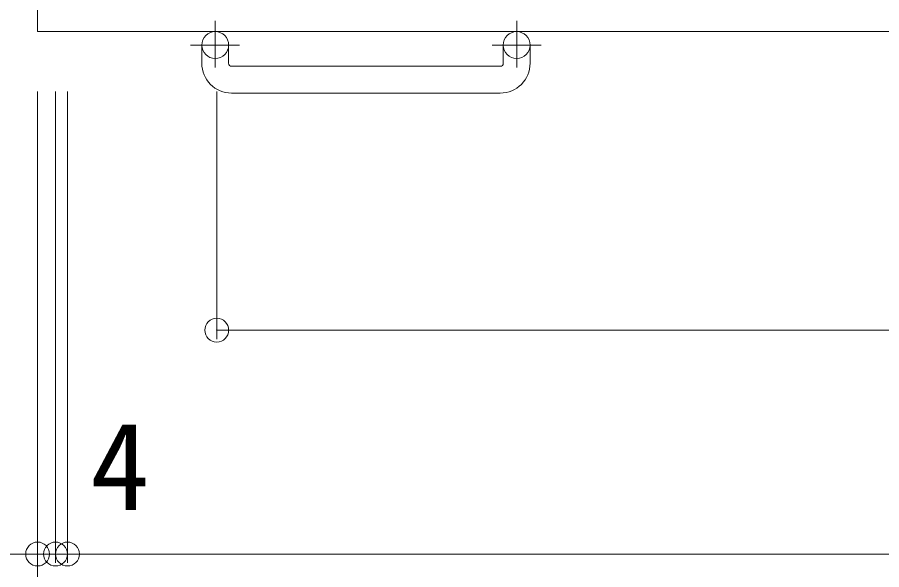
# Model space of a CAD drawing. Units: millimetres at full size, sheet at 1:10; details may follow other scales. Extents: x -1538 to 1805, y -1939 to 1629.
# Drawn here: x -1253.3 to -963.7, y 518.1 to 703.2 of the extents above; entities that cross this region are included whole.
import ezdxf
from ezdxf.enums import TextEntityAlignment as Align

# ---------------------------------------------------------------- set-up
doc = ezdxf.new("R2010")
doc.units = ezdxf.units.MM
doc.header["$LTSCALE"] = 10
doc.header["$PDMODE"] = 32
doc.header["$PDSIZE"] = 8
doc.linetypes.add('CHAIN1', pattern=[8, 5, -1, 1, -1])
doc.layers.add('C-1', color=2, linetype='Continuous', lineweight=9)
doc.layers.add('C-4', color=7, linetype='Continuous', lineweight=9)
doc.styles.add('ＭＳ ゴシック', font='')
doc.styles.get('ＭＳ ゴシック').set_extended_font_data('MS Gothic')

msp = doc.modelspace()

# ---------------------------------------------------------------- linework, layer by layer
at = {"layer": 'C-1'}
for p, q in [((-1246.5, 1418.35), (-1246.5, 698.35)), ((-1246.5, 698.35), (-526.5, 698.35)), ((-1191.5, 687.75), (-1191.5, 693.85)), ((-1182.5, 687.75), (-1182.5, 693.85)), ((-1090.5, 687.75), (-1090.5, 693.85)), ((-1081.5, 687.75), (-1081.5, 693.85)), ((-1181.5, 686.75), (-1091.5, 686.75)), ((-1091.5, 677.75), (-1181.5, 677.75))]:
    msp.add_line(p, q, dxfattribs=at)
at = {"layer": 'C-1', "linetype": 'CHAIN1'}
for p, q in [((-1187, 701.96), (-1187, 686.36)), ((-1086, 701.96), (-1086, 686.36)), ((-1178.84, 693.85), (-1195.24, 693.85)), ((-1077.84, 693.85), (-1094.24, 693.85))]:
    msp.add_line(p, q, dxfattribs=at)
at = {"layer": 'C-1'}
for centre in [(-1187, 693.85), (-1086, 693.85)]:
    msp.add_circle(centre, 4.5, dxfattribs=at)
for centre, radius, start, end in [((-1181.5, 687.75), 10, 180, 270), ((-1181.5, 687.75), 1, 180, 270), ((-1091.5, 687.75), 10, 270, 0), ((-1091.5, 687.75), 1, 270, 0)]:
    msp.add_arc(centre, radius, start, end, dxfattribs=at)
at = {"layer": 'C-4'}
for p, q in [((-1246.5, 445.35), (-1246.5, 678.35)), ((-1240.5, 520.35), (-1240.5, 678.35)), ((-1236.5, 520.35), (-1236.5, 678.35)), ((-1186.5, 595.35), (-1186.5, 678.35)), ((-1186.5, 598.35), (-586.5, 598.35)), ((-1281.63, 523.35), (-1240.5, 523.35)), ((-1240.5, 523.35), (-1236.5, 523.35)), ((-1236.5, 523.35), (-536.5, 523.35))]:
    msp.add_line(p, q, dxfattribs=at)
for p in [(-1186.5, 598.35), (-1246.5, 523.35), (-1240.5, 523.35), (-1236.5, 523.35)]:
    msp.add_point(p, dxfattribs=at)

# ---------------------------------------------------------------- texts
at = {"layer": 'C-4', "color": 2, "style": 'ＭＳ ゴシック'}
msp.add_text('4', height=29.33, dxfattribs=at).set_placement((-1228.92, 529.35), align=Align.BOTTOM_LEFT)

doc.saveas('drawing.dxf')
